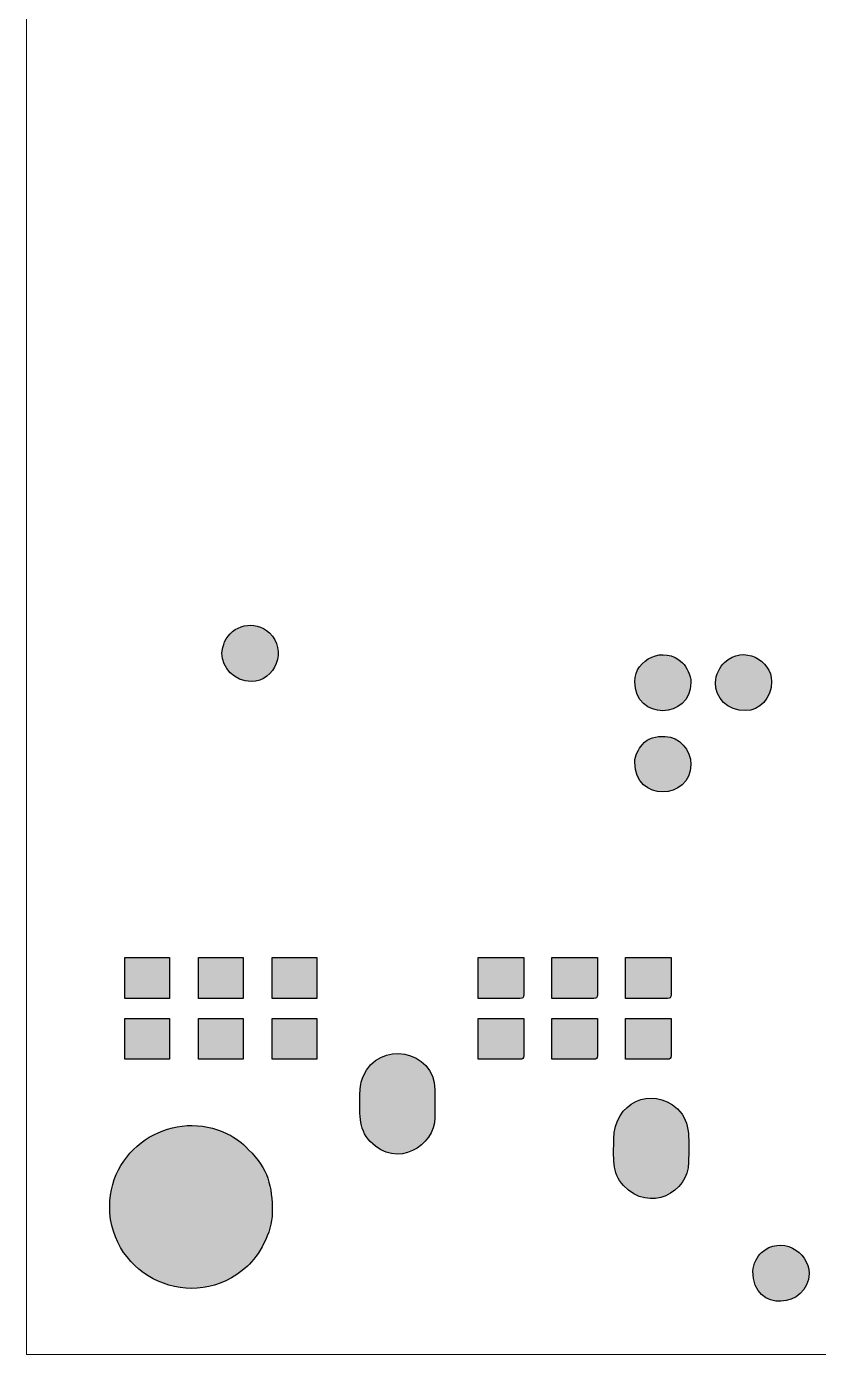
# Model space of a CAD drawing. Header units: centimetres. Extents: x 25 to 35.8, y -8.7 to 7.3.
# Drawn here: x 24.985 to 27.134, y -8.694 to -5.091 of the extents above; entities that cross this region are included whole.
import ezdxf

# ---------------------------------------------------------------- set-up
doc = ezdxf.new("R2010")
doc.units = ezdxf.units.CM
doc.header["$MEASUREMENT"] = 0
doc.layers.add('Layer 1', color=7, linetype='Continuous')

msp = doc.modelspace()

# ---------------------------------------------------------------- hatches: boundary and pattern name
at = {"layer": 'Layer 1', "true_color": 0x000000}
h = msp.add_hatch(color=18, dxfattribs=at)
edge = h.paths.add_edge_path()
edge.add_spline(control_points=[(25.5153, -6.7913), (25.5153, -6.83032), (25.54811, -6.86749), (25.59465, -6.86749), (25.66131, -6.86749), (25.69313, -6.78105), (25.64402, -6.73557), (25.60367, -6.69821), (25.54247, -6.71488), (25.52254, -6.76045), (25.51973, -6.76685), (25.5153, -6.78372), (25.5153, -6.7913)], knot_values=[0, 0, 0, 0, 0.25, 0.25, 0.25, 0.5, 0.5, 0.5, 0.75, 0.75, 0.75, 1, 1, 1, 1], degree=3, periodic=1)
h = msp.add_hatch(color=18, dxfattribs=at)
edge = h.paths.add_edge_path()
edge.add_spline(control_points=[(26.63573, -6.86749), (26.63573, -6.97632), (26.78809, -6.96937), (26.78809, -6.87067), (26.78809, -6.84933), (26.77631, -6.82851), (26.76519, -6.81738), (26.71538, -6.76757), (26.63573, -6.80805), (26.63573, -6.86749)], knot_values=[0, 0, 0, 0, 0.3333333, 0.3333333, 0.3333333, 0.6666667, 0.6666667, 0.6666667, 1, 1, 1, 1], degree=3, periodic=1)
h = msp.add_hatch(color=18, dxfattribs=at)
edge = h.paths.add_edge_path()
edge.add_spline(control_points=[(26.85474, -6.87067), (26.85474, -6.91221), (26.88594, -6.94686), (26.93727, -6.94686), (26.9737, -6.94686), (27.0071, -6.91466), (27.0071, -6.86749), (27.0071, -6.81033), (26.93144, -6.76759), (26.87926, -6.81583), (26.86743, -6.82677), (26.85474, -6.84932), (26.85474, -6.87067)], knot_values=[0, 0, 0, 0, 0.25, 0.25, 0.25, 0.5, 0.5, 0.5, 0.75, 0.75, 0.75, 1, 1, 1, 1], degree=3, periodic=1)
h = msp.add_hatch(color=18, dxfattribs=at)
edge = h.paths.add_edge_path()
edge.add_spline(control_points=[(26.63573, -7.08654), (26.63573, -7.19833), (26.78809, -7.18808), (26.78809, -7.09289), (26.78809, -7.05386), (26.75651, -7.0167), (26.71826, -7.0167), (26.69277, -7.0167), (26.67359, -7.01858), (26.65559, -7.03974), (26.64675, -7.05014), (26.63573, -7.06852), (26.63573, -7.08654)], knot_values=[0, 0, 0, 0, 0.25, 0.25, 0.25, 0.5, 0.5, 0.5, 0.75, 0.75, 0.75, 1, 1, 1, 1], degree=3, periodic=1)
h = msp.add_hatch(color=18, dxfattribs=at)
edge = h.paths.add_edge_path()
edge.add_spline(control_points=[(25.25185, -7.72781), (25.25185, -7.72781), (25.37247, -7.72781), (25.37247, -7.72781), (25.37247, -7.72781), (25.37247, -7.6167), (25.37247, -7.6167), (25.37247, -7.6167), (25.25185, -7.6167), (25.25185, -7.6167), (25.25185, -7.6167), (25.25185, -7.72781), (25.25185, -7.72781)], knot_values=[0, 0, 0, 0, 0.25, 0.25, 0.25, 0.5, 0.5, 0.5, 0.75, 0.75, 0.75, 1, 1, 1, 1], degree=3, periodic=1)
h = msp.add_hatch(color=18, dxfattribs=at)
edge = h.paths.add_edge_path()
edge.add_spline(control_points=[(25.45182, -7.72781), (25.45182, -7.72781), (25.57243, -7.72781), (25.57243, -7.72781), (25.57243, -7.72781), (25.57243, -7.6167), (25.57243, -7.6167), (25.57243, -7.6167), (25.45182, -7.6167), (25.45182, -7.6167), (25.45182, -7.6167), (25.45182, -7.72781), (25.45182, -7.72781)], knot_values=[0, 0, 0, 0, 0.25, 0.25, 0.25, 0.5, 0.5, 0.5, 0.75, 0.75, 0.75, 1, 1, 1, 1], degree=3, periodic=1)
h = msp.add_hatch(color=18, dxfattribs=at)
edge = h.paths.add_edge_path()
edge.add_spline(control_points=[(25.65178, -7.72781), (25.65178, -7.72781), (25.77239, -7.72781), (25.77239, -7.72781), (25.77239, -7.72781), (25.77239, -7.6167), (25.77239, -7.6167), (25.77239, -7.6167), (25.65178, -7.6167), (25.65178, -7.6167), (25.65178, -7.6167), (25.65178, -7.72781), (25.65178, -7.72781)], knot_values=[0, 0, 0, 0, 0.25, 0.25, 0.25, 0.5, 0.5, 0.5, 0.75, 0.75, 0.75, 1, 1, 1, 1], degree=3, periodic=1)
h = msp.add_hatch(color=18, dxfattribs=at)
edge = h.paths.add_edge_path()
edge.add_spline(control_points=[(26.21041, -7.72781), (26.21041, -7.72781), (26.32468, -7.72781), (26.32468, -7.72781), (26.33199, -7.72781), (26.3342, -7.7256), (26.3342, -7.71829), (26.3342, -7.71829), (26.3342, -7.6167), (26.3342, -7.6167), (26.3342, -7.6167), (26.21041, -7.6167), (26.21041, -7.6167), (26.21041, -7.6167), (26.21041, -7.72781), (26.21041, -7.72781)], knot_values=[0, 0, 0, 0, 0.2, 0.2, 0.2, 0.4, 0.4, 0.4, 0.6, 0.6, 0.6, 0.8, 0.8, 0.8, 1, 1, 1, 1], degree=3, periodic=1)
h = msp.add_hatch(color=18, dxfattribs=at)
edge = h.paths.add_edge_path()
edge.add_spline(control_points=[(26.41038, -7.72781), (26.41038, -7.72781), (26.52464, -7.72781), (26.52464, -7.72781), (26.53196, -7.72781), (26.53416, -7.7256), (26.53416, -7.71829), (26.53416, -7.71829), (26.53416, -7.6167), (26.53416, -7.6167), (26.53416, -7.6167), (26.41038, -7.6167), (26.41038, -7.6167), (26.41038, -7.6167), (26.41038, -7.72781), (26.41038, -7.72781)], knot_values=[0, 0, 0, 0, 0.2, 0.2, 0.2, 0.4, 0.4, 0.4, 0.6, 0.6, 0.6, 0.8, 0.8, 0.8, 1, 1, 1, 1], degree=3, periodic=1)
h = msp.add_hatch(color=18, dxfattribs=at)
edge = h.paths.add_edge_path()
edge.add_spline(control_points=[(26.61034, -7.72781), (26.61034, -7.72781), (26.72461, -7.72781), (26.72461, -7.72781), (26.73192, -7.72781), (26.73413, -7.7256), (26.73413, -7.71829), (26.73413, -7.71829), (26.73413, -7.6167), (26.73413, -7.6167), (26.73413, -7.6167), (26.61034, -7.6167), (26.61034, -7.6167), (26.61034, -7.6167), (26.61034, -7.72781), (26.61034, -7.72781)], knot_values=[0, 0, 0, 0, 0.2, 0.2, 0.2, 0.4, 0.4, 0.4, 0.6, 0.6, 0.6, 0.8, 0.8, 0.8, 1, 1, 1, 1], degree=3, periodic=1)
h = msp.add_hatch(color=18, dxfattribs=at)
edge = h.paths.add_edge_path()
edge.add_spline(control_points=[(25.25185, -7.89289), (25.25185, -7.89289), (25.37247, -7.89289), (25.37247, -7.89289), (25.37247, -7.89289), (25.37247, -7.78178), (25.37247, -7.78178), (25.37247, -7.78178), (25.25185, -7.78178), (25.25185, -7.78178), (25.25185, -7.78178), (25.25185, -7.89289), (25.25185, -7.89289)], knot_values=[0, 0, 0, 0, 0.25, 0.25, 0.25, 0.5, 0.5, 0.5, 0.75, 0.75, 0.75, 1, 1, 1, 1], degree=3, periodic=1)
h = msp.add_hatch(color=18, dxfattribs=at)
edge = h.paths.add_edge_path()
edge.add_spline(control_points=[(25.45182, -7.89289), (25.45182, -7.89289), (25.57243, -7.89289), (25.57243, -7.89289), (25.57243, -7.89289), (25.57243, -7.78178), (25.57243, -7.78178), (25.57243, -7.78178), (25.45182, -7.78178), (25.45182, -7.78178), (25.45182, -7.78178), (25.45182, -7.89289), (25.45182, -7.89289)], knot_values=[0, 0, 0, 0, 0.25, 0.25, 0.25, 0.5, 0.5, 0.5, 0.75, 0.75, 0.75, 1, 1, 1, 1], degree=3, periodic=1)
h = msp.add_hatch(color=18, dxfattribs=at)
edge = h.paths.add_edge_path()
edge.add_spline(control_points=[(25.65178, -7.89289), (25.65178, -7.89289), (25.77239, -7.89289), (25.77239, -7.89289), (25.77239, -7.89289), (25.77239, -7.78178), (25.77239, -7.78178), (25.77239, -7.78178), (25.65178, -7.78178), (25.65178, -7.78178), (25.65178, -7.78178), (25.65178, -7.89289), (25.65178, -7.89289)], knot_values=[0, 0, 0, 0, 0.25, 0.25, 0.25, 0.5, 0.5, 0.5, 0.75, 0.75, 0.75, 1, 1, 1, 1], degree=3, periodic=1)
h = msp.add_hatch(color=18, dxfattribs=at)
edge = h.paths.add_edge_path()
edge.add_spline(control_points=[(26.21041, -7.89289), (26.21041, -7.89289), (26.32468, -7.89289), (26.32468, -7.89289), (26.33199, -7.89289), (26.3342, -7.89068), (26.3342, -7.88337), (26.3342, -7.88337), (26.3342, -7.78178), (26.3342, -7.78178), (26.3342, -7.78178), (26.21041, -7.78178), (26.21041, -7.78178), (26.21041, -7.78178), (26.21041, -7.89289), (26.21041, -7.89289)], knot_values=[0, 0, 0, 0, 0.2, 0.2, 0.2, 0.4, 0.4, 0.4, 0.6, 0.6, 0.6, 0.8, 0.8, 0.8, 1, 1, 1, 1], degree=3, periodic=1)
h = msp.add_hatch(color=18, dxfattribs=at)
edge = h.paths.add_edge_path()
edge.add_spline(control_points=[(26.41038, -7.89289), (26.41038, -7.89289), (26.52464, -7.89289), (26.52464, -7.89289), (26.53196, -7.89289), (26.53416, -7.89068), (26.53416, -7.88337), (26.53416, -7.88337), (26.53416, -7.78178), (26.53416, -7.78178), (26.53416, -7.78178), (26.41038, -7.78178), (26.41038, -7.78178), (26.41038, -7.78178), (26.41038, -7.89289), (26.41038, -7.89289)], knot_values=[0, 0, 0, 0, 0.2, 0.2, 0.2, 0.4, 0.4, 0.4, 0.6, 0.6, 0.6, 0.8, 0.8, 0.8, 1, 1, 1, 1], degree=3, periodic=1)
h = msp.add_hatch(color=18, dxfattribs=at)
edge = h.paths.add_edge_path()
edge.add_spline(control_points=[(26.61034, -7.89289), (26.61034, -7.89289), (26.72461, -7.89289), (26.72461, -7.89289), (26.73192, -7.89289), (26.73413, -7.89068), (26.73413, -7.88337), (26.73413, -7.88337), (26.73413, -7.78178), (26.73413, -7.78178), (26.73413, -7.78178), (26.61034, -7.78178), (26.61034, -7.78178), (26.61034, -7.78178), (26.61034, -7.89289), (26.61034, -7.89289)], knot_values=[0, 0, 0, 0, 0.2, 0.2, 0.2, 0.4, 0.4, 0.4, 0.6, 0.6, 0.6, 0.8, 0.8, 0.8, 1, 1, 1, 1], degree=3, periodic=1)
h = msp.add_hatch(color=18, dxfattribs=at)
edge = h.paths.add_edge_path()
edge.add_spline(control_points=[(25.88983, -7.98495), (25.88983, -8.03489), (25.88399, -8.08112), (25.91752, -8.11599), (25.99075, -8.19216), (26.09297, -8.12746), (26.09297, -8.05162), (26.09297, -8.05162), (26.09297, -7.97543), (26.09297, -7.97543), (26.09297, -7.86633), (25.9401, -7.8397), (25.89831, -7.93947), (25.89309, -7.95193), (25.88983, -7.96837), (25.88983, -7.98495)], knot_values=[0, 0, 0, 0, 0.2, 0.2, 0.2, 0.4, 0.4, 0.4, 0.6, 0.6, 0.6, 0.8, 0.8, 0.8, 1, 1, 1, 1], degree=3, periodic=1)
h = msp.add_hatch(color=18, dxfattribs=at)
edge = h.paths.add_edge_path()
edge.add_spline(control_points=[(26.5786, -8.10876), (26.5786, -8.15758), (26.57334, -8.20146), (26.60473, -8.23501), (26.67665, -8.31187), (26.78174, -8.25383), (26.78174, -8.17226), (26.78174, -8.11796), (26.79015, -8.06322), (26.75172, -8.02768), (26.68124, -7.9625), (26.5786, -8.01218), (26.5786, -8.10876)], knot_values=[0, 0, 0, 0, 0.25, 0.25, 0.25, 0.5, 0.5, 0.5, 0.75, 0.75, 0.75, 1, 1, 1, 1], degree=3, periodic=1)
h = msp.add_hatch(color=18, dxfattribs=at)
edge = h.paths.add_edge_path()
edge.add_spline(control_points=[(25.21059, -8.29289), (25.21059, -8.48182), (25.43733, -8.58908), (25.58438, -8.45405), (25.61415, -8.42671), (25.65178, -8.3647), (25.65178, -8.30876), (25.65178, -8.23509), (25.64062, -8.19125), (25.58751, -8.13813), (25.56644, -8.11705), (25.55762, -8.10925), (25.52909, -8.09497), (25.39118, -8.02593), (25.21059, -8.1236), (25.21059, -8.29289)], knot_values=[0, 0, 0, 0, 0.2, 0.2, 0.2, 0.4, 0.4, 0.4, 0.6, 0.6, 0.6, 0.8, 0.8, 0.8, 1, 1, 1, 1], degree=3, periodic=1)
h = msp.add_hatch(color=18, dxfattribs=at)
edge = h.paths.add_edge_path()
edge.add_spline(control_points=[(26.95631, -8.46749), (26.95631, -8.58574), (27.10866, -8.56613), (27.10866, -8.47384), (27.10866, -8.41344), (27.03173, -8.3701), (26.97936, -8.41753), (26.96925, -8.42668), (26.95631, -8.44903), (26.95631, -8.46749)], knot_values=[0, 0, 0, 0, 0.3333333, 0.3333333, 0.3333333, 0.6666667, 0.6666667, 0.6666667, 1, 1, 1, 1], degree=3, periodic=1)

# ---------------------------------------------------------------- linework, layer by layer
at = {"layer": 'Layer 1', "color": 250, "lineweight": 9}
msp.add_open_spline([(29.82282, -1.26977), (29.82282, -1.26977), (29.82282, -8.69377), (29.82282, -8.69377), (29.82282, -8.69377), (24.98488, -8.69377), (24.98488, -8.69377), (24.98488, -8.69377), (24.98488, -1.26977), (24.98488, -1.26977), (24.98488, -1.26977), (29.82282, -1.26977), (29.82282, -1.26977)], degree=3, knots=[0, 0, 0, 0, 0.25, 0.25, 0.25, 0.5, 0.5, 0.5, 0.75, 0.75, 0.75, 1, 1, 1, 1], dxfattribs=at)
at = {"layer": 'Layer 1'}
for points, knots in [([(25.5153, -6.7913), (25.5153, -6.83032), (25.54811, -6.86749), (25.59465, -6.86749), (25.66131, -6.86749), (25.69313, -6.78105), (25.64402, -6.73557), (25.60367, -6.69821), (25.54247, -6.71488), (25.52254, -6.76045), (25.51973, -6.76685), (25.5153, -6.78372), (25.5153, -6.7913)], [0, 0, 0, 0, 0.25, 0.25, 0.25, 0.5, 0.5, 0.5, 0.75, 0.75, 0.75, 1, 1, 1, 1]), ([(26.63573, -6.86749), (26.63573, -6.97632), (26.78809, -6.96937), (26.78809, -6.87067), (26.78809, -6.84933), (26.77631, -6.82851), (26.76519, -6.81738), (26.71538, -6.76757), (26.63573, -6.80805), (26.63573, -6.86749)], [0, 0, 0, 0, 0.3333333, 0.3333333, 0.3333333, 0.6666667, 0.6666667, 0.6666667, 1, 1, 1, 1]), ([(26.85474, -6.87067), (26.85474, -6.91221), (26.88594, -6.94686), (26.93727, -6.94686), (26.9737, -6.94686), (27.0071, -6.91466), (27.0071, -6.86749), (27.0071, -6.81033), (26.93144, -6.76759), (26.87926, -6.81583), (26.86743, -6.82677), (26.85474, -6.84932), (26.85474, -6.87067)], [0, 0, 0, 0, 0.25, 0.25, 0.25, 0.5, 0.5, 0.5, 0.75, 0.75, 0.75, 1, 1, 1, 1]), ([(26.63573, -7.08654), (26.63573, -7.19833), (26.78809, -7.18808), (26.78809, -7.09289), (26.78809, -7.05386), (26.75651, -7.0167), (26.71826, -7.0167), (26.69277, -7.0167), (26.67359, -7.01858), (26.65559, -7.03974), (26.64675, -7.05014), (26.63573, -7.06852), (26.63573, -7.08654)], [0, 0, 0, 0, 0.25, 0.25, 0.25, 0.5, 0.5, 0.5, 0.75, 0.75, 0.75, 1, 1, 1, 1]), ([(25.25185, -7.72781), (25.25185, -7.72781), (25.37247, -7.72781), (25.37247, -7.72781), (25.37247, -7.72781), (25.37247, -7.6167), (25.37247, -7.6167), (25.37247, -7.6167), (25.25185, -7.6167), (25.25185, -7.6167), (25.25185, -7.6167), (25.25185, -7.72781), (25.25185, -7.72781)], [0, 0, 0, 0, 0.25, 0.25, 0.25, 0.5, 0.5, 0.5, 0.75, 0.75, 0.75, 1, 1, 1, 1]), ([(25.45182, -7.72781), (25.45182, -7.72781), (25.57243, -7.72781), (25.57243, -7.72781), (25.57243, -7.72781), (25.57243, -7.6167), (25.57243, -7.6167), (25.57243, -7.6167), (25.45182, -7.6167), (25.45182, -7.6167), (25.45182, -7.6167), (25.45182, -7.72781), (25.45182, -7.72781)], [0, 0, 0, 0, 0.25, 0.25, 0.25, 0.5, 0.5, 0.5, 0.75, 0.75, 0.75, 1, 1, 1, 1]), ([(25.65178, -7.72781), (25.65178, -7.72781), (25.77239, -7.72781), (25.77239, -7.72781), (25.77239, -7.72781), (25.77239, -7.6167), (25.77239, -7.6167), (25.77239, -7.6167), (25.65178, -7.6167), (25.65178, -7.6167), (25.65178, -7.6167), (25.65178, -7.72781), (25.65178, -7.72781)], [0, 0, 0, 0, 0.25, 0.25, 0.25, 0.5, 0.5, 0.5, 0.75, 0.75, 0.75, 1, 1, 1, 1]), ([(26.21041, -7.72781), (26.21041, -7.72781), (26.32468, -7.72781), (26.32468, -7.72781), (26.33199, -7.72781), (26.3342, -7.7256), (26.3342, -7.71829), (26.3342, -7.71829), (26.3342, -7.6167), (26.3342, -7.6167), (26.3342, -7.6167), (26.21041, -7.6167), (26.21041, -7.6167), (26.21041, -7.6167), (26.21041, -7.72781), (26.21041, -7.72781)], [0, 0, 0, 0, 0.2, 0.2, 0.2, 0.4, 0.4, 0.4, 0.6, 0.6, 0.6, 0.8, 0.8, 0.8, 1, 1, 1, 1]), ([(26.41038, -7.72781), (26.41038, -7.72781), (26.52464, -7.72781), (26.52464, -7.72781), (26.53196, -7.72781), (26.53416, -7.7256), (26.53416, -7.71829), (26.53416, -7.71829), (26.53416, -7.6167), (26.53416, -7.6167), (26.53416, -7.6167), (26.41038, -7.6167), (26.41038, -7.6167), (26.41038, -7.6167), (26.41038, -7.72781), (26.41038, -7.72781)], [0, 0, 0, 0, 0.2, 0.2, 0.2, 0.4, 0.4, 0.4, 0.6, 0.6, 0.6, 0.8, 0.8, 0.8, 1, 1, 1, 1]), ([(26.61034, -7.72781), (26.61034, -7.72781), (26.72461, -7.72781), (26.72461, -7.72781), (26.73192, -7.72781), (26.73413, -7.7256), (26.73413, -7.71829), (26.73413, -7.71829), (26.73413, -7.6167), (26.73413, -7.6167), (26.73413, -7.6167), (26.61034, -7.6167), (26.61034, -7.6167), (26.61034, -7.6167), (26.61034, -7.72781), (26.61034, -7.72781)], [0, 0, 0, 0, 0.2, 0.2, 0.2, 0.4, 0.4, 0.4, 0.6, 0.6, 0.6, 0.8, 0.8, 0.8, 1, 1, 1, 1]), ([(25.25185, -7.89289), (25.25185, -7.89289), (25.37247, -7.89289), (25.37247, -7.89289), (25.37247, -7.89289), (25.37247, -7.78178), (25.37247, -7.78178), (25.37247, -7.78178), (25.25185, -7.78178), (25.25185, -7.78178), (25.25185, -7.78178), (25.25185, -7.89289), (25.25185, -7.89289)], [0, 0, 0, 0, 0.25, 0.25, 0.25, 0.5, 0.5, 0.5, 0.75, 0.75, 0.75, 1, 1, 1, 1]), ([(25.45182, -7.89289), (25.45182, -7.89289), (25.57243, -7.89289), (25.57243, -7.89289), (25.57243, -7.89289), (25.57243, -7.78178), (25.57243, -7.78178), (25.57243, -7.78178), (25.45182, -7.78178), (25.45182, -7.78178), (25.45182, -7.78178), (25.45182, -7.89289), (25.45182, -7.89289)], [0, 0, 0, 0, 0.25, 0.25, 0.25, 0.5, 0.5, 0.5, 0.75, 0.75, 0.75, 1, 1, 1, 1]), ([(25.65178, -7.89289), (25.65178, -7.89289), (25.77239, -7.89289), (25.77239, -7.89289), (25.77239, -7.89289), (25.77239, -7.78178), (25.77239, -7.78178), (25.77239, -7.78178), (25.65178, -7.78178), (25.65178, -7.78178), (25.65178, -7.78178), (25.65178, -7.89289), (25.65178, -7.89289)], [0, 0, 0, 0, 0.25, 0.25, 0.25, 0.5, 0.5, 0.5, 0.75, 0.75, 0.75, 1, 1, 1, 1]), ([(26.21041, -7.89289), (26.21041, -7.89289), (26.32468, -7.89289), (26.32468, -7.89289), (26.33199, -7.89289), (26.3342, -7.89068), (26.3342, -7.88337), (26.3342, -7.88337), (26.3342, -7.78178), (26.3342, -7.78178), (26.3342, -7.78178), (26.21041, -7.78178), (26.21041, -7.78178), (26.21041, -7.78178), (26.21041, -7.89289), (26.21041, -7.89289)], [0, 0, 0, 0, 0.2, 0.2, 0.2, 0.4, 0.4, 0.4, 0.6, 0.6, 0.6, 0.8, 0.8, 0.8, 1, 1, 1, 1]), ([(26.41038, -7.89289), (26.41038, -7.89289), (26.52464, -7.89289), (26.52464, -7.89289), (26.53196, -7.89289), (26.53416, -7.89068), (26.53416, -7.88337), (26.53416, -7.88337), (26.53416, -7.78178), (26.53416, -7.78178), (26.53416, -7.78178), (26.41038, -7.78178), (26.41038, -7.78178), (26.41038, -7.78178), (26.41038, -7.89289), (26.41038, -7.89289)], [0, 0, 0, 0, 0.2, 0.2, 0.2, 0.4, 0.4, 0.4, 0.6, 0.6, 0.6, 0.8, 0.8, 0.8, 1, 1, 1, 1]), ([(26.61034, -7.89289), (26.61034, -7.89289), (26.72461, -7.89289), (26.72461, -7.89289), (26.73192, -7.89289), (26.73413, -7.89068), (26.73413, -7.88337), (26.73413, -7.88337), (26.73413, -7.78178), (26.73413, -7.78178), (26.73413, -7.78178), (26.61034, -7.78178), (26.61034, -7.78178), (26.61034, -7.78178), (26.61034, -7.89289), (26.61034, -7.89289)], [0, 0, 0, 0, 0.2, 0.2, 0.2, 0.4, 0.4, 0.4, 0.6, 0.6, 0.6, 0.8, 0.8, 0.8, 1, 1, 1, 1]), ([(25.88983, -7.98495), (25.88983, -8.03489), (25.88399, -8.08112), (25.91752, -8.11599), (25.99075, -8.19216), (26.09297, -8.12746), (26.09297, -8.05162), (26.09297, -8.05162), (26.09297, -7.97543), (26.09297, -7.97543), (26.09297, -7.86633), (25.9401, -7.8397), (25.89831, -7.93947), (25.89309, -7.95193), (25.88983, -7.96837), (25.88983, -7.98495)], [0, 0, 0, 0, 0.2, 0.2, 0.2, 0.4, 0.4, 0.4, 0.6, 0.6, 0.6, 0.8, 0.8, 0.8, 1, 1, 1, 1]), ([(26.5786, -8.10876), (26.5786, -8.15758), (26.57334, -8.20146), (26.60473, -8.23501), (26.67665, -8.31187), (26.78174, -8.25383), (26.78174, -8.17226), (26.78174, -8.11796), (26.79015, -8.06322), (26.75172, -8.02768), (26.68124, -7.9625), (26.5786, -8.01218), (26.5786, -8.10876)], [0, 0, 0, 0, 0.25, 0.25, 0.25, 0.5, 0.5, 0.5, 0.75, 0.75, 0.75, 1, 1, 1, 1]), ([(25.21059, -8.29289), (25.21059, -8.48182), (25.43733, -8.58908), (25.58438, -8.45405), (25.61415, -8.42671), (25.65178, -8.3647), (25.65178, -8.30876), (25.65178, -8.23509), (25.64062, -8.19125), (25.58751, -8.13813), (25.56644, -8.11705), (25.55762, -8.10925), (25.52909, -8.09497), (25.39118, -8.02593), (25.21059, -8.1236), (25.21059, -8.29289)], [0, 0, 0, 0, 0.2, 0.2, 0.2, 0.4, 0.4, 0.4, 0.6, 0.6, 0.6, 0.8, 0.8, 0.8, 1, 1, 1, 1]), ([(26.95631, -8.46749), (26.95631, -8.58574), (27.10866, -8.56613), (27.10866, -8.47384), (27.10866, -8.41344), (27.03173, -8.3701), (26.97936, -8.41753), (26.96925, -8.42668), (26.95631, -8.44903), (26.95631, -8.46749)], [0, 0, 0, 0, 0.3333333, 0.3333333, 0.3333333, 0.6666667, 0.6666667, 0.6666667, 1, 1, 1, 1])]:
    msp.add_open_spline(points, degree=3, knots=knots, dxfattribs=at)

doc.saveas('drawing.dxf')
